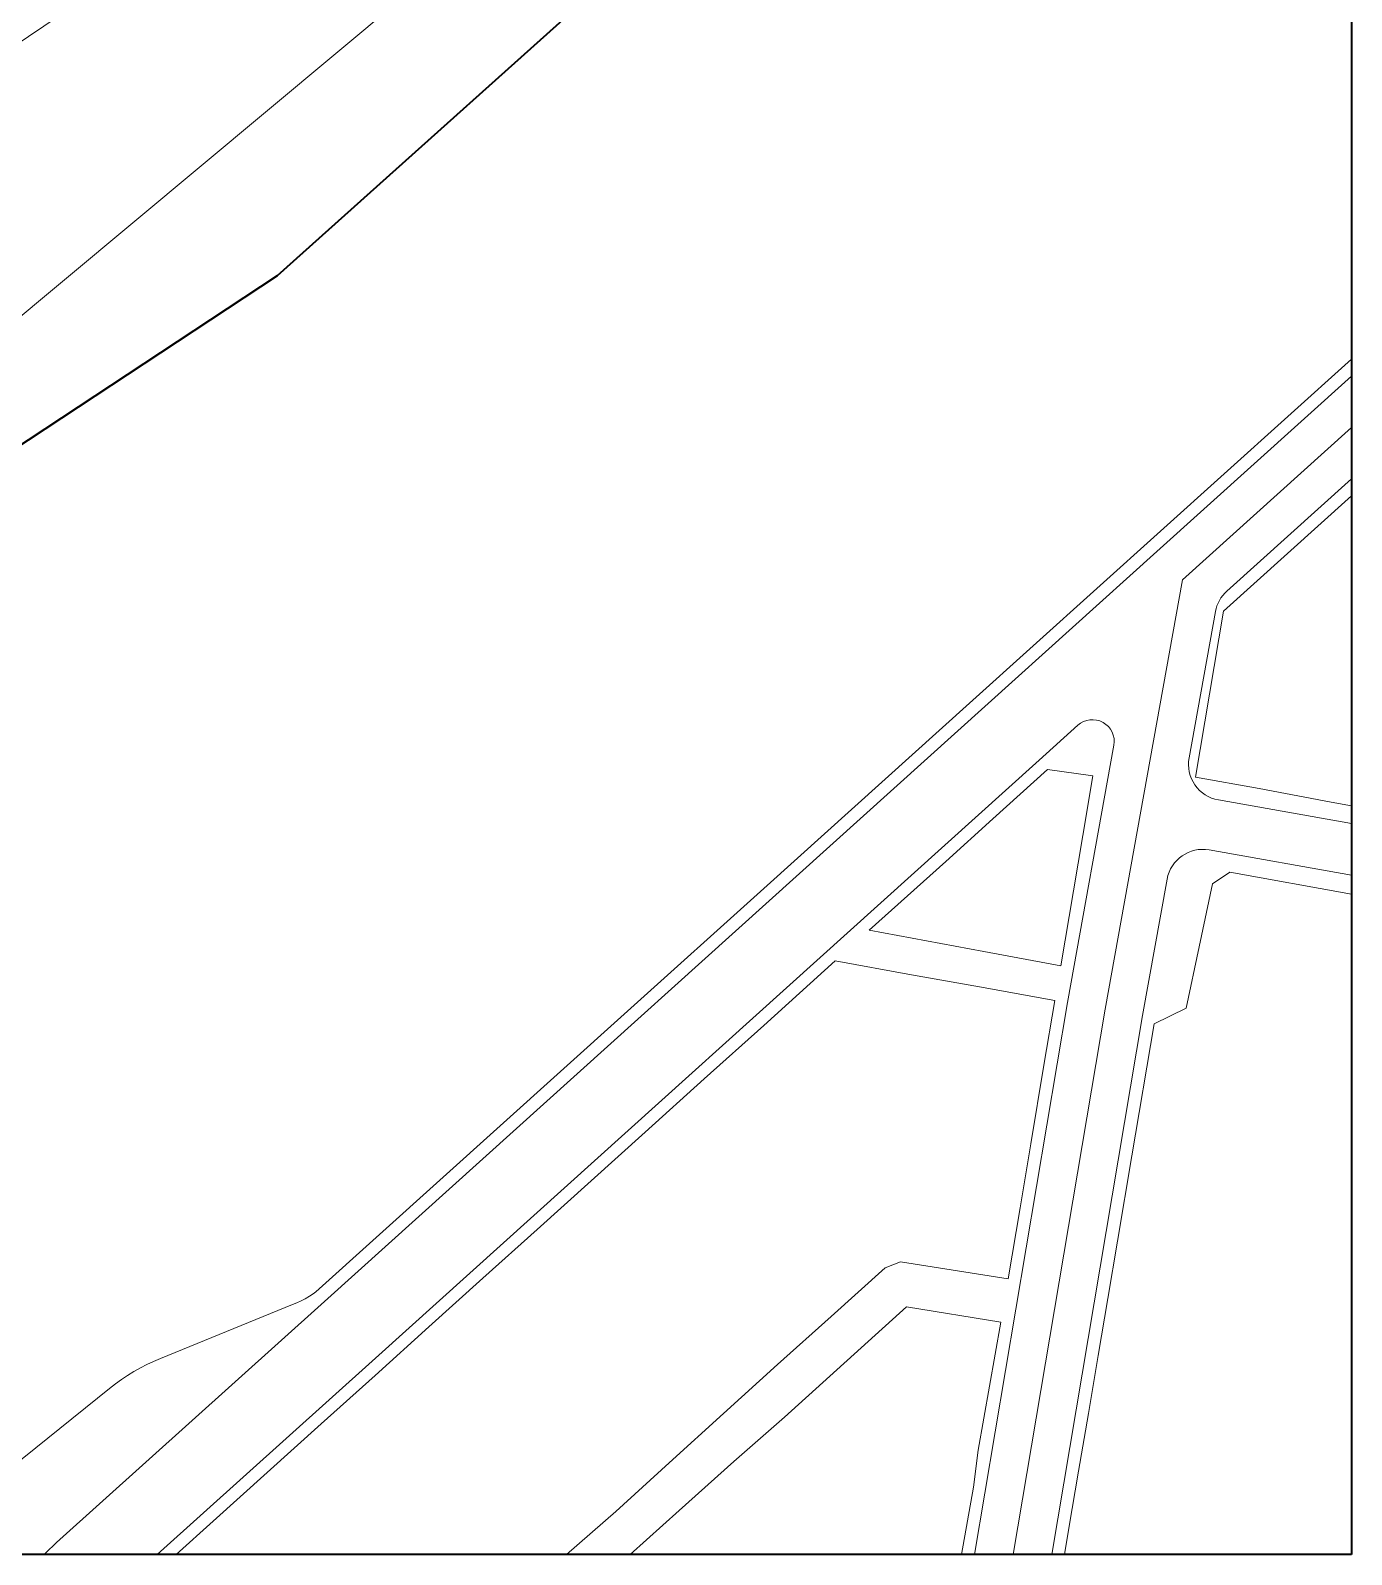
# Model space of a CAD drawing. Header units: metres. Extents: x 575880 to 576669, y 4390634 to 4391284.
# Drawn here: x 576475.4 to 576657.4, y 4390672.6 to 4390882.6 of the extents above; entities that cross this region are included whole.
import ezdxf

# ---------------------------------------------------------------- set-up
doc = ezdxf.new("R2010")
doc.units = ezdxf.units.M
for name, color, linetype, lineweight in [('B_ADAKENARI', 5, 'Continuous', 0), ('KALDIRIM', 21, 'Continuous', 0), ('R_KIR', 2, 'Continuous', 0), ('RULO', 4, 'Continuous', 0), ('SNR_ALTIEYLUL_YENI', 5, 'Continuous', 40), ('SNR_DUZENLENECEK', 152, 'Continuous', 0), ('SNR_ILCE_YENI', 5, 'Continuous', 0), ('SNR_KARESI_YENI', 4, 'Continuous', 0), ('SNR_OZEL_PROJE', 18, 'Continuous', 0), ('TESCILLI_PARSEL', 18, 'Continuous', 5)]:
    doc.layers.add(name, color=color, linetype=linetype, lineweight=lineweight)

msp = doc.modelspace()

# ---------------------------------------------------------------- linework, layer by layer
at = {"layer": 'B_ADAKENARI'}
for p, q in [((576561.99, 4390896.06), (576509.43, 4390848.87)), ((576509.43, 4390848.87), (576417.82, 4390788.41)), ((576657.38, 4390837.34), (576604.77, 4390789.95)), ((576639.74, 4390802.61), (576657.38, 4390818.5)), ((576635.9, 4390779.76), (576639.74, 4390802.61)), ((576604.77, 4390789.95), (576576.88, 4390764.82)), ((576607.96, 4390773.98), (576615.52, 4390780.79)), ((576615.52, 4390780.79), (576621.73, 4390779.9)), ((576621.73, 4390779.9), (576620.36, 4390771.71)), ((576644.68, 4390778.17), (576635.9, 4390779.76)), ((576654.57, 4390776.31), (576644.68, 4390778.17)), ((576657.38, 4390775.81), (576654.57, 4390776.31)), ((576601.47, 4390768.14), (576607.96, 4390773.98)), ((576620.36, 4390771.71), (576619.07, 4390764.07)), ((576590.94, 4390758.65), (576601.47, 4390768.14)), ((576638.24, 4390765.04), (576640.61, 4390766.64)), ((576640.61, 4390766.64), (576657.38, 4390763.6)), ((576576.88, 4390764.82), (576557.19, 4390747.09)), ((576619.07, 4390764.07), (576617.33, 4390753.74)), ((576636.4, 4390756.36), (576638.24, 4390765.04)), ((576606.73, 4390755.71), (576590.94, 4390758.65)), ((576617.33, 4390753.74), (576606.73, 4390755.71)), ((576634.61, 4390747.91), (576636.4, 4390756.36)), ((576576.4, 4390745.54), (576586.26, 4390754.42)), ((576586.26, 4390754.42), (576596.75, 4390752.52)), ((576596.75, 4390752.52), (576606.14, 4390750.83)), ((576606.14, 4390750.83), (576616.52, 4390748.95)), ((576616.52, 4390748.95), (576615.01, 4390740.03)), ((576557.19, 4390747.09), (576514.7, 4390708.8)), ((576630.17, 4390745.74), (576634.61, 4390747.91)), ((576568.22, 4390738.18), (576576.4, 4390745.54)), ((576627.11, 4390727.57), (576630.17, 4390745.74)), ((576560.05, 4390730.81), (576568.22, 4390738.18)), ((576615.01, 4390740.03), (576613.19, 4390729.21)), ((576552.62, 4390724.12), (576560.05, 4390730.81)), ((576613.19, 4390729.21), (576611.71, 4390720.39)), ((576625.13, 4390715.78), (576627.11, 4390727.57)), ((576545.19, 4390717.43), (576552.62, 4390724.12)), ((576611.71, 4390720.39), (576610.06, 4390710.61)), ((576537.72, 4390710.69), (576545.19, 4390717.43)), ((576623.8, 4390707.88), (576625.13, 4390715.78)), ((576595.25, 4390712.97), (576593.13, 4390712.13)), ((576610.06, 4390710.61), (576595.25, 4390712.97)), ((576593.13, 4390712.13), (576585.7, 4390705.43)), ((576514.35, 4390708.54), (576514.7, 4390708.8)), ((576530.29, 4390703.99), (576537.72, 4390710.69)), ((576511.49, 4390707.06), (576493.3, 4390699.63)), ((576511.49, 4390707.06), (576512.09, 4390707.3)), ((576512.09, 4390707.3), (576512.68, 4390707.57)), ((576512.68, 4390707.57), (576513.25, 4390707.87)), ((576513.25, 4390707.87), (576513.81, 4390708.2)), ((576513.81, 4390708.2), (576514.35, 4390708.54)), ((576579.25, 4390691.56), (576596.06, 4390706.74)), ((576596.06, 4390706.74), (576609.06, 4390704.65)), ((576622.47, 4390700.04), (576623.8, 4390707.88)), ((576585.7, 4390705.43), (576578.3, 4390698.8)), ((576609.06, 4390704.65), (576605.94, 4390687)), ((576522.87, 4390697.31), (576530.29, 4390703.99)), ((576490.53, 4390698.33), (576489.65, 4390697.83)), ((576491.44, 4390698.8), (576490.53, 4390698.33)), ((576492.36, 4390699.23), (576491.44, 4390698.8)), ((576493.3, 4390699.63), (576492.36, 4390699.23)), ((576578.3, 4390698.8), (576570.85, 4390692.05)), ((576621.14, 4390692.07), (576622.47, 4390700.04)), ((576487.1, 4390696.13), (576486.29, 4390695.51)), ((576487.93, 4390696.73), (576487.1, 4390696.13)), ((576488.78, 4390697.29), (576487.93, 4390696.73)), ((576489.65, 4390697.83), (576488.78, 4390697.29)), ((576515.44, 4390690.61), (576522.87, 4390697.31)), ((576486.29, 4390695.51), (576457.79, 4390672.62)), ((576570.85, 4390692.05), (576563.37, 4390685.27)), ((576619.79, 4390684.1), (576621.14, 4390692.07)), ((576508.01, 4390683.92), (576515.44, 4390690.61)), ((576572.29, 4390685.42), (576579.25, 4390691.56)), ((576605.94, 4390687), (576605.3, 4390681.89)), ((576500.58, 4390677.22), (576508.01, 4390683.92)), ((576563.37, 4390685.27), (576556.01, 4390678.54)), ((576564.77, 4390678.69), (576572.29, 4390685.42)), ((576618.46, 4390676.23), (576619.79, 4390684.1)), ((576605.3, 4390681.89), (576603.64, 4390672.62)), ((576556.01, 4390678.54), (576549.24, 4390672.62)), ((576558.02, 4390672.62), (576564.77, 4390678.69)), ((576495.47, 4390672.62), (576500.58, 4390677.22)), ((576617.86, 4390672.62), (576618.46, 4390676.23))]:
    msp.add_line(p, q, dxfattribs=at)
at = {"layer": 'KALDIRIM'}
for p, q in [((576657.38, 4390834.99), (576630.57, 4390810.84)), ((576657.38, 4390820.85), (576640.2, 4390805.38)), ((576607.32, 4390789.89), (576630.57, 4390810.84)), ((576638.63, 4390802.56), (576635, 4390782.41)), ((576515.88, 4390707.5), (576607.32, 4390789.89)), ((576614.35, 4390782.09), (576619.68, 4390786.89)), ((576624.64, 4390784.13), (576618.24, 4390748.69)), ((576522.91, 4390699.7), (576614.35, 4390782.09)), ((576657.38, 4390773.35), (576639.05, 4390776.6)), ((576657.38, 4390766.24), (576637.77, 4390769.72)), ((576631.98, 4390765.68), (576628.59, 4390746.89)), ((576618.24, 4390748.69), (576605.44, 4390672.62)), ((576628.59, 4390746.89), (576616.08, 4390672.62)), ((576478.99, 4390674.26), (576515.88, 4390707.5)), ((576492.86, 4390672.62), (576522.91, 4390699.7))]:
    msp.add_line(p, q, dxfattribs=at)
for centre, radius, start, end in [((576643.55, 4390801.67), 5, 132.0139, 169.7738), ((576621.69, 4390784.66), 3, 349.7738, 132.0105), ((576639.92, 4390781.52), 5, 169.7738, 259.9599), ((576636.9, 4390764.79), 5, 79.9599, 169.7738), ((576506.1, 4390644.17), 40.5, 132.0194, 135.3769)]:
    msp.add_arc(centre, radius, start, end, dxfattribs=at)
at = {"layer": 'R_KIR'}
for p in [(576657.38, 4391272.62), (576657.38, 4390672.62)]:
    msp.add_line(p, (576657.38, 4390672.62), dxfattribs=at)
at = {"layer": 'RULO'}
for p in [(575893.03, 4390672.62), (576657.38, 4390672.62)]:
    msp.add_line(p, (576657.38, 4390672.62), dxfattribs=at)
at = {"layer": 'SNR_ALTIEYLUL_YENI'}
msp.add_polyline3d([(576657.38, 4390672.62, 0), (576270.94, 4390672.62, 99.01), (576337.54, 4390718.48, 0), (576391.96, 4390756.92, 0), (576399.9, 4390762.53, 0), (576406.81, 4390781.14, 0), (576417.82, 4390788.41, 0), (576509.43, 4390848.87, 0), (576561.99, 4390896.06, 0), (576562.48, 4390896.5, 0), (576631.96, 4390955.08, 0), (576637.33, 4390959.62, 0), (576657.38, 4390976.52, 80.15), (576657.38, 4390672.62, 0)], close=True, dxfattribs=at)
at = {"layer": 'SNR_DUZENLENECEK'}
msp.add_polyline3d([(576657.38, 4390672.62, 0), (576610.76, 4390672.62, 0), (576623.42, 4390747.79, 0), (576634.09, 4390806.94, 0), (576657.38, 4390827.92, 0), (576657.38, 4390672.62, 0)], close=True, dxfattribs=at)
at = {"layer": 'SNR_ILCE_YENI'}
msp.add_polyline3d([(576270.94, 4390672.62, 0), (576337.54, 4390718.48, 0), (576391.96, 4390756.92, 0), (576399.9, 4390762.53, 0), (576406.81, 4390781.14, 0), (576417.82, 4390788.41, 0), (576509.43, 4390848.87, 0), (576561.99, 4390896.06, 0), (576562.48, 4390896.5, 0), (576631.96, 4390955.08, 0), (576637.33, 4390959.62, 0), (576657.38, 4390976.52, 0)], dxfattribs=at)
at = {"layer": 'SNR_KARESI_YENI'}
msp.add_polyline3d([(576657.38, 4390976.52, 0), (576637.33, 4390959.62, 0), (576631.96, 4390955.08, 0), (576562.48, 4390896.5, 0), (576561.99, 4390896.06, 0), (576509.43, 4390848.87, 0), (576417.82, 4390788.41, 0), (576406.81, 4390781.14, 0), (576399.9, 4390762.53, 0), (576391.96, 4390756.92, 0), (576337.54, 4390718.48, 0), (576270.94, 4390672.62, 0)], dxfattribs=at)
at = {"layer": 'SNR_OZEL_PROJE'}
for points in [[(576437.06, 4390856.18, 0), (576549.04, 4390931.67, 0)], [(576561.99, 4390896.06, 0), (576509.43, 4390848.87, 0), (576417.82, 4390788.41, 0), (576406.81, 4390781.14, 0), (576399.9, 4390762.53, 0), (576391.96, 4390756.92, 0), (576337.54, 4390718.48, 0), (576270.94, 4390672.62, 0), (576149.93, 4390672.62, 0)]]:
    msp.add_polyline3d(points, dxfattribs=at)
at = {"layer": 'TESCILLI_PARSEL'}
msp.add_line((576537.92, 4390896.55), (576416.5, 4390795.2), dxfattribs=at)

doc.saveas('drawing.dxf')
